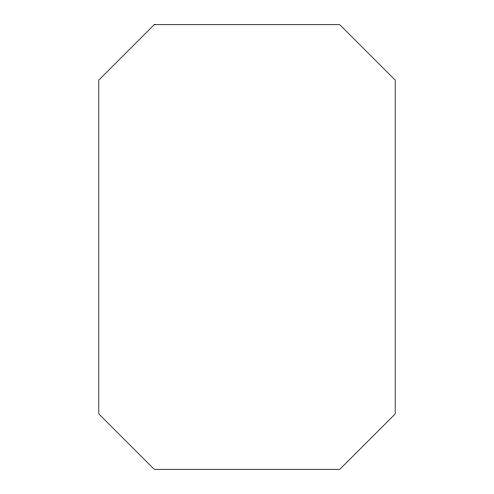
<?xml version="1.0" encoding="UTF-8"?>
<svg xmlns="http://www.w3.org/2000/svg" width="494" height="494" viewBox="0 0 494 494"><rect width="100%" height="100%" fill="white"/><g stroke="black" fill="none" stroke-linecap="round" stroke-linejoin="round"><path stroke-width="0.74" d="M154.221 24.7L98.812 80.102L98.812 413.898L154.221 469.3L339.779 469.3L395.188 413.898L395.188 80.102L339.779 24.7L154.221 24.7"/></g></svg>
